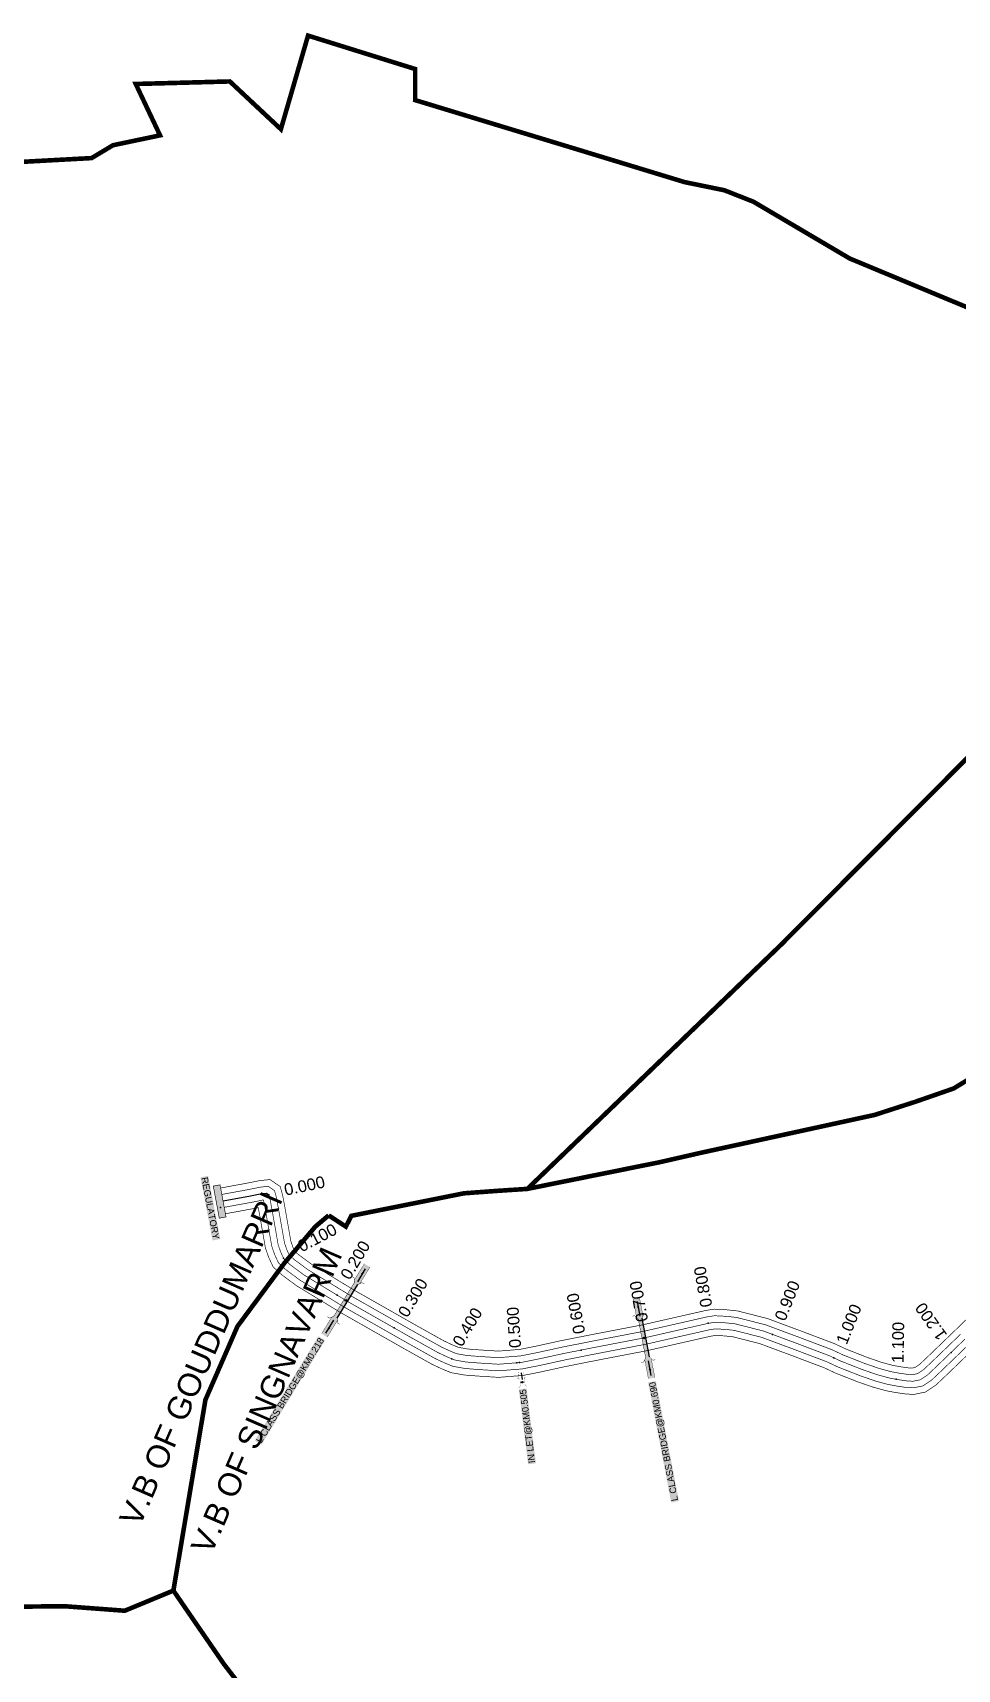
# Model space of a CAD drawing. Header units: inches. Extents: x 174104 to 230935, y 1583276 to 1631460.
# Drawn here: x 177463 to 178873, y 1615011 to 1617510 of the extents above; entities that cross this region are included whole.
import ezdxf
from ezdxf.enums import TextEntityAlignment as Align

# ---------------------------------------------------------------- set-up
doc = ezdxf.new("R2010")
doc.units = ezdxf.units.IN
doc.header["$LTSCALE"] = 15
doc.header["$MEASUREMENT"] = 0
doc.linetypes.add('ACAD_ISO02W100', pattern=[15, 12, -3])
doc.linetypes.add('HIDDEN2', pattern=[0.1875, 0.125, -0.0625])
for name, color, linetype in [('CANAL1', 7, 'Continuous'), ('CSMark', 72, 'Continuous'), ('STRUCTURE', 5, 'Continuous'), ('text2', 7, 'Continuous'), ('VB', 72, 'Continuous'), ('VILLAGE BOUNDRY', 5, 'Continuous')]:
    doc.layers.add(name, color=color, linetype=linetype)
doc.styles.get("Standard").update_dxf_attribs({"font": 'arial.ttf'})
doc.dimstyles.get("Standard").update_dxf_attribs({"dimtxt": 0.18, "dimasz": 0.18, "dimexe": 0.18, "dimexo": 0.0625, "dimgap": 0.09, "dimtad": 0, "dimtih": 1, "dimtoh": 1, "dimdec": 4, "dimzin": 0, "dimdsep": 46, "dimtxsty": 'Standard', "dimcen": 0.09, "dimadec": 0, "dimazin": 0, "dimtfac": 1, "dimtdec": 4, "dimtofl": 0, "dimtmove": 0, "dimatfit": 3, "dimfxl": 1, "dimtolj": 1, "dimtzin": 0, "dimarcsym": 0})

# ---------------------------------------------------------------- blocks, each defined once
blk = doc.blocks.new('SLB')
at = {"layer": 'STRUCTURE'}
h = blk.add_hatch(dxfattribs=at)
h.set_pattern_fill('DOTS', color=6, scale=20, angle=320.3722, style=0)
h.set_pattern_definition([(320.372247934, (-159.4327, -72.9564), (1.2786241598, 0.5641323054), [0, -1.25])])
h.paths.add_polyline_path([(769699.5, 1706871.1), (769699.5, 1706861.1), (769729.1, 1706861.1), (769732.1, 1706863.1), (769792.1, 1706863.1), (769795.1, 1706861.1), (769824.7, 1706861.1), (769824.7, 1706871.1), (769795.1, 1706871.1), (769792.1, 1706869.1), (769732.1, 1706869.1), (769729.1, 1706871.1)])
at = {"layer": 'STRUCTURE', "color": 6, "linetype": 'ACAD_ISO02W100', "ltscale": 0.5, "const_width": 0.5}
for points in [[(769699.5, 1706871.1), (769729.1, 1706871.1)], [(769699.5, 1706861.1), (769729.1, 1706861.1)], [(769795.1, 1706871.1), (769824.7, 1706871.1)], [(769795.1, 1706861.1), (769824.7, 1706861.1)]]:
    blk.add_lwpolyline(points, dxfattribs=at)
at = {"layer": 'STRUCTURE', "color": 6, "const_width": 0.628}
for points in [[(769726.1, 1706877.1), (769726.1, 1706873.1), (769732.1, 1706869.1), (769792.1, 1706869.1), (769798.1, 1706873.1), (769798.1, 1706877.1)], [(769726.1, 1706855.1), (769726.1, 1706859.1), (769732.1, 1706863.1), (769792.1, 1706863.1), (769798.1, 1706859.1), (769798.1, 1706855.1)]]:
    blk.add_lwpolyline(points, dxfattribs=at)
at = {"layer": 'STRUCTURE', "color": 6}
blk.add_lwpolyline([(769732.1, 1706863.1), (769792.1, 1706863.1)], dxfattribs=at)
blk.add_lwpolyline([(769732.1, 1706863.1), (769792.1, 1706863.1)], dxfattribs=at)
at = {"layer": 'STRUCTURE', "color": 0}
blk.add_circle((769762.1, 1706866.1), 1.24, dxfattribs=at)
for points in [[(769703.8, 1706866), (769726.7, 1706866)], [(769818.6, 1706865.8), (769795.7, 1706865.8)]]:
    blk.add_leader(points, dimstyle='Standard', override={"dimasz": 10, "dimgap": 0.09, "dimtad": 0}, dxfattribs=at)
blk = doc.blocks.new('OT')
at = {"layer": 'STRUCTURE', "color": 190}
for points, const_width in [([(769751.4, 1706595.8), (769729.4, 1706595.8)], 0.5), ([(769751.4, 1706579), (769729.4, 1706579)], 0.5), ([(769775.2, 1706601.8), (769775.2, 1706597.8), (769769.2, 1706593.8), (769761.8, 1706593.8), (769754.4, 1706593.8), (769748.4, 1706597.8), (769748.4, 1706601.8)], 0.5), ([(769748.4, 1706573), (769748.4, 1706577), (769754.4, 1706581), (769761.8, 1706581), (769761.8, 1706581), (769761.8, 1706581), (769769.2, 1706581), (769775.2, 1706577), (769775.2, 1706573)], 0.5), ([(769761.8, 1706593.8), (769761.8, 1706581)], 2.5)]:
    blk.add_lwpolyline(points, dxfattribs=dict(at, const_width=const_width))
at = {"layer": 'STRUCTURE', "color": 0}
blk.add_circle((769761.8, 1706587.4), 1.87, dxfattribs=at)
blk.add_leader([(769732.6, 1706587.4), (769753.8, 1706587.4)], dimstyle='Standard', override={"dimasz": 10, "dimgap": 0.09, "dimtad": 0}, dxfattribs=at)

msp = doc.modelspace()

# ---------------------------------------------------------------- hatches: boundary and pattern name
at = {"layer": 'text2', "linetype": 'Continuous'}
h = msp.add_hatch(color=5, dxfattribs=at)
h.dxf.hatch_style = 1
h.paths.add_polyline_path([(177738.20893, 1615748.77017), (177748.46631, 1615750.6713), (177757.54635, 1615701.68083), (177747.28896, 1615699.77969)])

# ---------------------------------------------------------------- linework, layer by layer
at = {"layer": 'CANAL1', "color": 200, "const_width": 1}
msp.add_lwpolyline([(177738.20893, 1615748.77017), (177748.46631, 1615750.6713), (177757.54635, 1615701.68083), (177747.28896, 1615699.77969)], close=True, dxfattribs=at)
for points in [[(177749.35585, 1615745.87189), (177791.10998, 1615753.51961), (177809.05787, 1615757.16989), (177824.77623, 1615758.74406), (177840.33327, 1615747.97278), (177844.14755, 1615733.92304), (177847.86847, 1615713.86106), (177856.54408, 1615664.39151), (177859.72749, 1615655.22808), (177862.41656, 1615649.43375), (177867.88063, 1615644.42759), (177887.6242, 1615629.78416), (177952.85464, 1615590.04247), (178049.89611, 1615534.85632), (178090.34094, 1615512.22212), (178102.55315, 1615506.50408), (178112.24293, 1615502.49449), (178126.37473, 1615500.00666), (178146.11061, 1615498.50454), (178173.23945, 1615496.80668), (178205.57365, 1615499.37671), (178230.11148, 1615504.24408), (178268.43446, 1615512.66183), (178319.84483, 1615522.81606), (178392.56187, 1615536.78451), (178442.84502, 1615548.23571), (178473.79203, 1615555.25377), (178489.50886, 1615558.87012), (178502.54144, 1615560.87806), (178521.32732, 1615559.90971), (178538.4251, 1615558.1003), (178583.81643, 1615546.49945), (178633.85048, 1615527.92807), (178686.15973, 1615508.11804), (178703.29905, 1615500.04732), (178735.14552, 1615487.50874), (178757.1245, 1615479.87973), (178774.42867, 1615475.18322), (178786.99433, 1615472.8603), (178798.36389, 1615471.22435), (178804.30269, 1615470.88049), (178809.08326, 1615471.85004), (178815.61804, 1615476.20229), (178828.65119, 1615488.53834), (178871.25005, 1615529.60431), (178911.44959, 1615568.57605)], [(177756.64543, 1615706.54163), (177798.70002, 1615714.24439), (177806.8093, 1615715.89367), (177808.50353, 1615706.75894), (177817.70192, 1615654.30849), (177822.60051, 1615640.20792), (177829.49944, 1615625.34225), (177842.38737, 1615613.53441), (177865.2578, 1615596.57184), (177932.55736, 1615555.56953), (178030.24189, 1615500.01768), (178072.06906, 1615476.60988), (178086.41685, 1615469.89192), (178100.99507, 1615463.85951), (178121.37727, 1615460.27134), (178143.34339, 1615458.59946), (178173.57655, 1615456.70732), (178211.06835, 1615459.68729), (178238.29452, 1615465.08792), (178276.60154, 1615473.50217), (178327.49317, 1615483.55394), (178400.77813, 1615497.63149), (178451.72698, 1615509.23429), (178482.69996, 1615516.25823), (178497.04914, 1615519.55988), (178504.57856, 1615520.71994), (178518.19068, 1615520.01829), (178531.3309, 1615518.6277), (178571.87157, 1615508.26655), (178619.80752, 1615490.47393), (178670.53227, 1615471.26396), (178687.43495, 1615463.30468), (178721.25448, 1615449.98926), (178745.3135, 1615441.63827), (178765.53933, 1615436.14878), (178780.50767, 1615433.3817), (178794.35211, 1615431.38965), (178807.16931, 1615430.64751), (178824.72474, 1615434.20796), (178840.63396, 1615444.80371), (178856.28081, 1615459.61366), (178899.05195, 1615500.84569)]]:
    msp.add_lwpolyline(points, dxfattribs=at)
at = {"layer": 'CANAL1', "color": 5, "const_width": 1}
for points in [[(177751.17825, 1615736.03932), (177793.00749, 1615743.70081), (177810.55643, 1615747.26994), (177822.11012, 1615748.42703), (177831.63914, 1615741.82939), (177834.38977, 1615731.69752), (177838.02723, 1615712.08553), (177846.83354, 1615661.87076), (177850.44575, 1615651.47304), (177854.18728, 1615643.41087), (177861.50732, 1615636.7043), (177882.0326, 1615621.48108), (177947.78032, 1615581.42423), (178044.98255, 1615526.14666), (178085.77297, 1615503.31906), (178098.51908, 1615497.35104), (178109.43096, 1615492.83575), (178125.12537, 1615490.07283), (178145.41881, 1615488.52827), (178173.32372, 1615486.78184), (178206.94732, 1615489.45435), (178232.15724, 1615494.45504), (178270.47623, 1615502.87191), (178321.75692, 1615513.00053), (178394.61593, 1615526.99626), (178445.06551, 1615538.48535), (178476.01902, 1615545.50489), (178491.39393, 1615549.04256), (178503.05072, 1615550.83853), (178520.54316, 1615549.93686), (178536.65155, 1615548.23215), (178580.83022, 1615536.94123), (178630.33974, 1615518.56453), (178682.25287, 1615498.90452), (178699.33303, 1615490.86166), (178731.67276, 1615478.12887), (178754.17175, 1615470.31937), (178772.20633, 1615465.42461), (178785.37266, 1615462.99065), (178797.36094, 1615461.26568), (178805.01934, 1615460.82224), (178812.99363, 1615462.43952), (178821.87202, 1615468.35265), (178835.5586, 1615481.30717), (178878.20053, 1615522.41465)], [(177754.82304, 1615716.3742), (177796.80251, 1615724.06319), (177813.55357, 1615727.47006), (177814.78018, 1615727.5929), (177814.87423, 1615727.24648), (177818.34477, 1615708.53447), (177827.41246, 1615656.82924), (177831.88225, 1615643.96296), (177837.72872, 1615631.36513), (177848.76068, 1615621.2577), (177870.8494, 1615604.87492), (177937.63168, 1615564.18777), (178035.15545, 1615508.72734), (178076.63703, 1615485.51294), (178090.45092, 1615479.04496), (178103.80704, 1615473.51825), (178122.62663, 1615470.20517), (178144.03519, 1615468.57573), (178173.49228, 1615466.73216), (178209.69468, 1615469.60965), (178236.24876, 1615474.87696), (178274.55977, 1615483.29209), (178325.58108, 1615493.36947), (178398.72407, 1615507.41974), (178449.50649, 1615518.98465), (178480.47298, 1615526.00711), (178495.16407, 1615529.38744), (178504.06928, 1615530.75947), (178518.97484, 1615529.99114), (178533.10445, 1615528.49585), (178574.85778, 1615517.82477), (178623.31826, 1615499.83747), (178674.43913, 1615480.47748), (178691.40097, 1615472.49034), (178724.72724, 1615459.36913), (178748.26625, 1615451.19863), (178767.76167, 1615445.90739), (178782.12934, 1615443.25135), (178795.35506, 1615441.34832), (178806.45266, 1615440.70576), (178820.81437, 1615443.61848), (178834.37998, 1615452.65335), (178849.3734, 1615466.84483), (178892.10147, 1615508.03535)]]:
    msp.add_lwpolyline(points, dxfattribs=at)
at = {"layer": 'CANAL1', "color": 1, "ltscale": 4}
msp.add_lwpolyline([(177753.00064, 1615726.20676), (177794.905, 1615733.882), (177812.055, 1615737.37), (177819.444, 1615738.11), (177822.945, 1615735.686)], dxfattribs=at)
at = {"layer": 'CANAL1', "color": 1, "linetype": 'HIDDEN2', "ltscale": 4, "const_width": 1}
msp.add_lwpolyline([(177822.945, 1615735.686), (177824.61704, 1615729.52709), (177824.632, 1615729.472), (177826.6705, 1615718.48108), (177828.186, 1615710.31), (177837.123, 1615659.35), (177841.164, 1615647.718), (177845.958, 1615637.388), (177855.134, 1615628.981), (177876.441, 1615613.178), (177940.36136, 1615574.23448), (177942.706, 1615572.806), (178040.069, 1615517.437), (178081.205, 1615494.416), (178094.485, 1615488.198), (178106.619, 1615483.177), (178123.876, 1615480.139), (178144.727, 1615478.552), (178173.408, 1615476.757), (178208.321, 1615479.532), (178234.203, 1615484.666), (178272.518, 1615493.082), (178323.669, 1615503.185), (178395.24428, 1615516.93413), (178396.67, 1615517.208), (178447.286, 1615528.735), (178478.246, 1615535.756), (178493.279, 1615539.215), (178503.56, 1615540.799), (178519.759, 1615539.964), (178534.878, 1615538.364), (178577.844, 1615527.383), (178626.829, 1615509.201), (178678.346, 1615489.691), (178695.367, 1615481.676), (178728.2, 1615468.749), (178751.219, 1615460.759), (178769.984, 1615455.666), (178783.751, 1615453.121), (178796.358, 1615451.307), (178805.736, 1615450.764), (178816.904, 1615453.029), (178828.126, 1615460.503), (178842.466, 1615474.076), (178885.151, 1615515.225)], dxfattribs=at)
at = {"layer": 'text2', "color": 2, "linetype": 'Continuous'}
for p in [(177822.945, 1615735.686), (177845.3823, 1615638.62851), (177927.38965, 1615582.1375), (178014.04242, 1615532.23796), (178493.2932, 1615539.21719), (178591.33573, 1615522.37521), (178299.31591, 1615498.37494), (178864.09234, 1615494.92412), (178102.1137, 1615485.04127), (178201.27354, 1615478.97184), (178685.22462, 1615486.45193), (178780.05651, 1615453.80397)]:
    msp.add_point(p, dxfattribs=at)
at = {"layer": 'text2', "color": 3, "linetype": 'Continuous'}
for p in [(177749, 1615716, 17), (177940.36136, 1615574.23448), (178395.24428, 1615516.93413), (178205.53172, 1615479.3103)]:
    msp.add_point(p, dxfattribs=at)
at = {"layer": 'VILLAGE BOUNDRY', "linetype": 'HIDDEN2', "ltscale": 20, "const_width": 7}
for points in [[(177381.3194, 1617309.25006), (177552.51313, 1617318.54716), (177585.07346, 1617338.16179), (177656.90926, 1617353.25311), (177619.84895, 1617431.6971), (177763.39182, 1617435.55925), (177841.27544, 1617362.6667), (177882.75209, 1617505.55136), (178046.20388, 1617454.54305), (178046.14055, 1617407.07941), (178296.00687, 1617331.0489), (178457.26347, 1617281.87476), (178518.0286, 1617269.39477), (178562.39831, 1617251.89426), (178709.25256, 1617165.2219), (179011.43961, 1617039.47859)], [(178916.64479, 1616430.72218), (178604.30417, 1616117.15911), (178217.33804, 1615744.50071)], [(177914.19223, 1615704.07843), (177940.44354, 1615686.90237), (177948.75038, 1615703.34056), (178120.39443, 1615737.74733), (178171.27152, 1615741.48174), (178217.33804, 1615744.50071), (178419.77037, 1615785.34757), (178482.66499, 1615799.73047), (178747.36972, 1615857.47947), (178809.68051, 1615877.62956), (178867.59117, 1615897.75384), (179001.73147, 1615978.61044)], [(177788.11777, 1614974.9271), (177754.0803, 1615019.27745), (177677.2837, 1615131.09491), (177726.17489, 1615422.51337), (177775.11018, 1615534.69171), (177846.88413, 1615631.4778), (177893.71746, 1615686.77101), (177914.19223, 1615704.07843)], [(177677.2837, 1615131.09491), (177603.10571, 1615100.34734), (177511.01192, 1615107.24066), (177431.04247, 1615106.44953)]]:
    msp.add_lwpolyline(points, dxfattribs=at)

# ---------------------------------------------------------------- block references
at = {"layer": 'STRUCTURE', "color": 0}
for p, rotation in [((1234805.42312, 69947.58802), 58.63786309330143), ((1999891.90077, 1181840.30412), 100.8823032566831)]:
    msp.add_blockref('SLB', p, dxfattribs=dict(at, rotation=rotation))
at = {"layer": 'STRUCTURE', "color": 0, "xscale": 0.5, "yscale": 0.5, "zscale": 0.5, "rotation": 278.3423428114114}
msp.add_blockref('OT', (-721896.43522, 1872455.45364), dxfattribs=at)

# ---------------------------------------------------------------- texts
at = {"layer": 'CSMark', "color": 1}
for s, rotation, p in [('0.000', 11.86292351, (177846.52891, 1615742.87565, 96)), ('0.100', 27.63157313, (177868.95481, 1615655.42019, 96)), ('0.200', 59.26943065, (177938.65078, 1615608.79853, 96)), ('0.800', 99.96243843, (178490.89379, 1615563.97907, 96)), ('0.300', 59.26943065, (178026.53504, 1615551.3292, 96)), ('0.700', 99.96243843, (178392.85907, 1615541.6982, 96)), ('0.900', 68.21428312, (178602.33892, 1615544.69668, 96)), ('0.600', 99.96243843, (178296.9307, 1615523.13901, 96)), ('1.000', 68.21428312, (178696.22781, 1615508.7734, 96)), ('1.200', 125.12095805, (178851.39959, 1615516.33002, 96)), ('0.400', 59.26943065, (178109.81512, 1615506.6153, 96)), ('0.500', 93.81085846, (178198.97596, 1615501.53839, 96)), ('1.100', 89.04634605, (178782.40219, 1615478.57928, 96))]:
    msp.add_text(s, height=18, rotation=rotation, dxfattribs=at).set_placement(p, align=Align.MIDDLE_LEFT)
at = {"layer": 'STRUCTURE', "color": 5, "char_height": 10, "attachment_point": 1, "bg_fill": 1, "box_fill_scale": 1.1, "bg_fill_color": 7, "bg_fill_true_color": 16777215, "bg_fill_transparency": 0}
for s, insert, width, rotation in [('REGULATORY', (177729.60267, 1615763.22104), 96.2459754, 280.78501123), ('L CLASS BRIDGE@KM0.218', (177802.86195, 1615360.59869), 184.4315143, 58.63786309), ('L CLASS BRIDGE@KM0.690', (178437.63162, 1615266.88887), 184.4315143, 100.88230326), ('IN LET@KM0.505', (178219.3737, 1615325.14732), 113.1081855, 97.07114671)]:
    msp.add_mtext(s, dxfattribs=dict(at, insert=insert, width=width, rotation=rotation))
at = {"layer": 'VB', "color": 1}
for s, p in [('V.B OF GOUDDUMARRI', (177609.62878, 1615233.75685)), ('V.B OF SINGNAVARM', (177718.84193, 1615191.20241))]:
    msp.add_text(s, height=35, rotation=66.43183828, dxfattribs=at).set_placement(p, align=Align.MIDDLE_LEFT)

doc.saveas('drawing.dxf')
